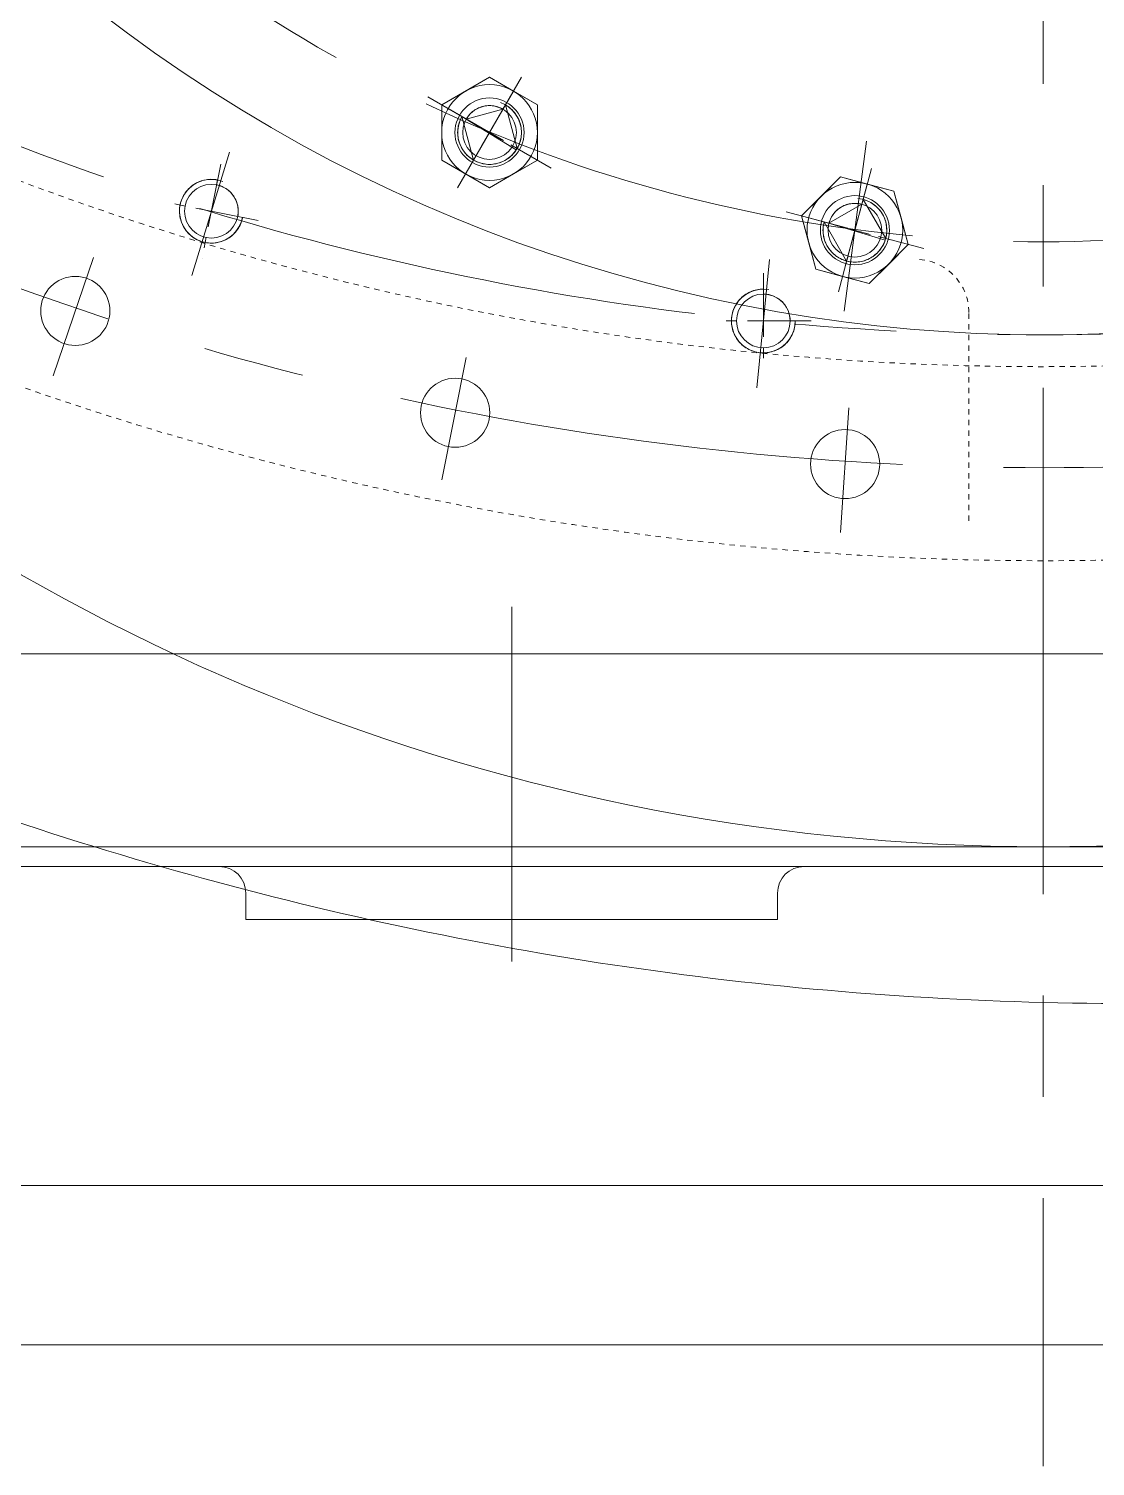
# Model space of a CAD drawing. Header units: inches. Extents: x 0 to 26418, y 0 to 20128.
# Drawn here: x 3872.7 to 4073.3, y 3224 to 3494.4 of the extents above; entities that cross this region are included whole.
import ezdxf

# ---------------------------------------------------------------- set-up
doc = ezdxf.new("R2010")
doc.units = ezdxf.units.IN
doc.header["$MEASUREMENT"] = 0
for name, pattern in [('ACAD_ISO02W100', [15, 12, -3]), ('CENTER', [50.8, 31.75, -6.35, 6.35, -6.35]), ('点画线', [18, 12, -2, 2, -2]), ('虚线', [2, 1, -1])]:
    doc.linetypes.add(name, pattern=pattern)
for name, color, linetype, lineweight in [('CAXA1', 5, 'CENTER', 5), ('中心线层', 5, 'CENTER', 5), ('细实线层', 7, 'Continuous', 5), ('虚线层', 6, 'ACAD_ISO02W100', 5)]:
    doc.layers.add(name, color=color, linetype=linetype, lineweight=lineweight)

msp = doc.modelspace()

# ---------------------------------------------------------------- linework, layer by layer
at = {"color": 7, "lineweight": 5}
for p, q in [((3959.34, 3485.23), (3950.34, 3480.04)), ((3950.34, 3480.04), (3954.84, 3482.64)), ((3954.84, 3482.64), (3959.34, 3485.23)), ((3954.84, 3482.64), (3954.84, 3482.64)), ((3959.34, 3485.23), (3959.34, 3485.23)), ((3959.34, 3485.23), (3963.84, 3482.64)), ((3968.34, 3480.04), (3959.34, 3485.23)), ((3963.84, 3482.64), (3963.84, 3482.64)), ((3963.84, 3482.64), (3968.34, 3480.04)), ((3950.34, 3474.84), (3950.34, 3480.04)), ((3950.34, 3480.04), (3950.34, 3480.04)), ((3950.34, 3480.04), (3950.34, 3469.65)), ((3962.34, 3480.04), (3956.34, 3469.65)), ((3961.87, 3479.22), (3962.34, 3480.04)), ((3962.34, 3480.04), (3964.54, 3471.84)), ((3962.61, 3479.87), (3962.34, 3480.04)), ((3968.34, 3480.04), (3968.34, 3480.04)), ((3968.34, 3480.04), (3968.34, 3474.84)), ((3968.34, 3469.65), (3968.34, 3480.04)), ((3953.86, 3477.28), (3953.74, 3476.99)), ((3954, 3477.57), (3953.86, 3477.28)), ((3954.15, 3477.84), (3954, 3477.57)), ((3956.34, 3469.65), (3954.15, 3477.84)), ((3954.15, 3477.84), (3954.97, 3477.37)), ((3964.38, 3471.57), (3954.15, 3477.84)), ((3954.97, 3477.37), (3961.87, 3479.22)), ((3954.97, 3477.37), (3961.87, 3479.22)), ((3955.11, 3477.59), (3954.97, 3477.37)), ((3955.26, 3477.81), (3955.11, 3477.59)), ((3955.42, 3478.02), (3955.26, 3477.81)), ((3955.59, 3478.22), (3955.42, 3478.02)), ((3955.77, 3478.41), (3955.59, 3478.22)), ((3955.96, 3478.6), (3955.77, 3478.41)), ((3956.16, 3478.77), (3955.96, 3478.6)), ((3956.37, 3478.93), (3956.16, 3478.77)), ((3956.59, 3479.08), (3956.37, 3478.93)), ((3956.82, 3479.22), (3956.59, 3479.08)), ((3957.05, 3479.34), (3956.82, 3479.22)), ((3957.29, 3479.46), (3957.05, 3479.34)), ((3957.53, 3479.56), (3957.29, 3479.46)), ((3957.78, 3479.65), (3957.53, 3479.56)), ((3958.04, 3479.72), (3957.78, 3479.65)), ((3958.29, 3479.78), (3958.04, 3479.72)), ((3958.55, 3479.83), (3958.29, 3479.78)), ((3958.82, 3479.87), (3958.55, 3479.83)), ((3959.08, 3479.89), (3958.82, 3479.87)), ((3959.34, 3479.89), (3959.08, 3479.89)), ((3959.61, 3479.89), (3959.34, 3479.89)), ((3959.87, 3479.87), (3959.61, 3479.89)), ((3960.13, 3479.83), (3959.87, 3479.87)), ((3960.39, 3479.78), (3960.13, 3479.83)), ((3960.65, 3479.72), (3960.39, 3479.78)), ((3960.91, 3479.65), (3960.65, 3479.72)), ((3961.15, 3479.56), (3960.91, 3479.65)), ((3961.4, 3479.46), (3961.15, 3479.56)), ((3961.64, 3479.34), (3961.4, 3479.46)), ((3961.87, 3479.22), (3961.64, 3479.34)), ((3962.87, 3479.7), (3962.61, 3479.87)), ((3963.12, 3479.5), (3962.87, 3479.7)), ((3963.36, 3479.3), (3963.12, 3479.5)), ((3963.59, 3479.08), (3963.36, 3479.3)), ((3963.8, 3478.86), (3963.59, 3479.08)), ((3964.01, 3478.62), (3963.8, 3478.86)), ((3964.2, 3478.37), (3964.01, 3478.62)), ((3964.38, 3478.11), (3964.2, 3478.37)), ((3964.54, 3477.84), (3964.38, 3478.11)), ((3964.69, 3477.57), (3964.54, 3477.84)), ((3964.83, 3477.28), (3964.69, 3477.57)), ((3964.95, 3476.99), (3964.83, 3477.28)), ((3950.34, 3469.65), (3950.34, 3474.84)), ((3950.34, 3474.84), (3950.34, 3474.84)), ((3953.35, 3475.16), (3953.34, 3474.84)), ((3953.34, 3474.84), (3953.35, 3474.53)), ((3953.38, 3475.47), (3953.35, 3475.16)), ((3953.35, 3474.53), (3953.38, 3474.21)), ((3953.42, 3475.78), (3953.38, 3475.47)), ((3953.47, 3476.09), (3953.42, 3475.78)), ((3953.55, 3476.39), (3953.47, 3476.09)), ((3953.64, 3476.7), (3953.55, 3476.39)), ((3953.74, 3476.99), (3953.64, 3476.7)), ((3965.05, 3476.7), (3964.95, 3476.99)), ((3965.14, 3476.39), (3965.05, 3476.7)), ((3965.21, 3476.09), (3965.14, 3476.39)), ((3965.27, 3475.78), (3965.21, 3476.09)), ((3965.31, 3475.47), (3965.27, 3475.78)), ((3965.34, 3475.16), (3965.31, 3475.47)), ((3965.31, 3474.21), (3965.34, 3474.53)), ((3965.34, 3474.84), (3965.34, 3475.16)), ((3965.34, 3474.53), (3965.34, 3474.84)), ((3968.34, 3474.84), (3968.34, 3474.84)), ((3968.34, 3474.84), (3968.34, 3469.65)), ((3953.38, 3474.21), (3953.42, 3473.9)), ((3953.42, 3473.9), (3953.47, 3473.59)), ((3953.47, 3473.59), (3953.55, 3473.29)), ((3953.55, 3473.29), (3953.64, 3472.99)), ((3953.64, 3472.99), (3953.74, 3472.69)), ((3953.74, 3472.69), (3953.86, 3472.4)), ((3953.86, 3472.4), (3954, 3472.12)), ((3954, 3472.12), (3954.15, 3471.84)), ((3954.15, 3471.84), (3954.31, 3471.57)), ((3964.54, 3471.84), (3964.69, 3472.12)), ((3964.69, 3472.12), (3964.83, 3472.4)), ((3964.83, 3472.4), (3964.95, 3472.69)), ((3964.95, 3472.69), (3965.05, 3472.99)), ((3965.05, 3472.99), (3965.14, 3473.29)), ((3965.14, 3473.29), (3965.21, 3473.59)), ((3965.21, 3473.59), (3965.27, 3473.9)), ((3965.27, 3473.9), (3965.31, 3474.21)), ((3954.84, 3467.05), (3950.34, 3469.65)), ((3950.34, 3469.65), (3950.34, 3469.65)), ((3950.34, 3469.65), (3959.34, 3464.45)), ((3954.31, 3471.57), (3954.49, 3471.32)), ((3954.49, 3471.32), (3954.68, 3471.07)), ((3954.68, 3471.07), (3954.88, 3470.83)), ((3954.88, 3470.83), (3955.1, 3470.6)), ((3955.1, 3470.6), (3955.33, 3470.38)), ((3955.33, 3470.38), (3955.57, 3470.18)), ((3955.57, 3470.18), (3955.82, 3469.99)), ((3955.82, 3469.99), (3956.08, 3469.81)), ((3956.08, 3469.81), (3956.34, 3469.65)), ((3956.34, 3469.65), (3956.62, 3469.5)), ((3956.62, 3469.5), (3956.9, 3469.36)), ((3956.9, 3469.36), (3957.19, 3469.24)), ((3957.19, 3469.24), (3957.49, 3469.14)), ((3957.49, 3469.14), (3957.79, 3469.05)), ((3959.34, 3464.45), (3968.34, 3469.65)), ((3960.9, 3469.05), (3961.2, 3469.14)), ((3961.2, 3469.14), (3961.49, 3469.24)), ((3961.49, 3469.24), (3961.78, 3469.36)), ((3961.78, 3469.36), (3962.07, 3469.5)), ((3962.07, 3469.5), (3962.34, 3469.65)), ((3962.34, 3469.65), (3962.61, 3469.81)), ((3962.61, 3469.81), (3962.87, 3469.99)), ((3962.87, 3469.99), (3963.12, 3470.18)), ((3963.12, 3470.18), (3963.36, 3470.38)), ((3963.36, 3470.38), (3963.59, 3470.6)), ((3963.59, 3470.6), (3963.8, 3470.83)), ((3963.8, 3470.83), (3964.01, 3471.07)), ((3968.34, 3469.65), (3963.84, 3467.05)), ((3964.01, 3471.07), (3964.2, 3471.32)), ((3964.2, 3471.32), (3964.38, 3471.57)), ((3968.34, 3469.65), (3968.34, 3469.65)), ((3959.34, 3464.45), (3954.84, 3467.05)), ((3957.79, 3469.05), (3958.1, 3468.97)), ((3958.1, 3468.97), (3958.41, 3468.92)), ((3958.41, 3468.92), (3958.72, 3468.87)), ((3958.72, 3468.87), (3959.03, 3468.85)), ((3959.03, 3468.85), (3959.34, 3468.84)), ((3959.34, 3468.84), (3959.66, 3468.85)), ((3963.84, 3467.05), (3959.34, 3464.45)), ((3959.66, 3468.85), (3959.97, 3468.87)), ((3959.97, 3468.87), (3960.28, 3468.92)), ((3960.28, 3468.92), (3960.59, 3468.97)), ((3960.59, 3468.97), (3960.9, 3469.05)), ((3963.84, 3467.05), (3963.84, 3467.05)), ((4025.38, 3466.5), (4018.03, 3459.15)), ((4021.71, 3462.82), (4025.38, 3466.5)), ((4025.38, 3466.5), (4025.38, 3466.5)), ((4025.38, 3466.5), (4030.4, 3465.15)), ((4035.42, 3463.81), (4025.38, 3466.5)), ((3902.31, 3463.75), (3902.12, 3463.5)), ((3902.51, 3463.99), (3902.31, 3463.75)), ((3902.73, 3464.23), (3902.51, 3463.99)), ((3902.95, 3464.44), (3902.73, 3464.23)), ((3903.19, 3464.65), (3902.95, 3464.44)), ((3903.43, 3464.85), (3903.19, 3464.65)), ((3903.69, 3465.03), (3903.43, 3464.85)), ((3903.96, 3465.19), (3903.69, 3465.03)), ((3904.23, 3465.35), (3903.96, 3465.19)), ((3904.51, 3465.49), (3904.23, 3465.35)), ((3904.8, 3465.61), (3904.51, 3465.49)), ((3905.1, 3465.72), (3904.8, 3465.61)), ((3905.4, 3465.81), (3905.1, 3465.72)), ((3905.7, 3465.89), (3905.4, 3465.81)), ((3906.01, 3465.95), (3905.7, 3465.89)), ((3906.32, 3466), (3906.01, 3465.95)), ((3906.63, 3466.03), (3906.32, 3466)), ((3906.95, 3466.04), (3906.63, 3466.03)), ((3907.26, 3466.03), (3906.95, 3466.04)), ((3907.57, 3466.01), (3907.26, 3466.03)), ((3907.89, 3465.98), (3907.57, 3466.01)), ((3908.2, 3465.92), (3907.89, 3465.98)), ((3908.01, 3464.99), (3908.2, 3465.92)), ((3908.27, 3464.94), (3908.01, 3464.99)), ((3908.01, 3464.99), (3908.01, 3464.99)), ((3908.2, 3465.92), (3908.2, 3465.92)), ((3908.52, 3464.86), (3908.27, 3464.94)), ((3908.77, 3464.78), (3908.52, 3464.86)), ((3909.02, 3464.68), (3908.77, 3464.78)), ((3909.26, 3464.57), (3909.02, 3464.68)), ((3909.49, 3464.45), (3909.26, 3464.57)), ((3909.72, 3464.31), (3909.49, 3464.45)), ((3909.94, 3464.16), (3909.72, 3464.31)), ((3910.15, 3464.01), (3909.94, 3464.16)), ((3910.36, 3463.84), (3910.15, 3464.01)), ((3910.55, 3463.66), (3910.36, 3463.84)), ((3959.34, 3464.45), (3959.34, 3464.45)), ((4030.4, 3465.15), (4030.4, 3465.15)), ((4030.4, 3465.15), (4035.42, 3463.81)), ((4035.42, 3463.81), (4035.42, 3463.81)), ((4035.42, 3463.81), (4036.76, 3458.79)), ((4038.11, 3453.77), (4035.42, 3463.81)), ((3901.14, 3461.21), (3901.09, 3460.9)), ((3901.21, 3461.52), (3901.14, 3461.21)), ((3901.14, 3461.21), (3901.14, 3461.21)), ((3901.29, 3461.82), (3901.21, 3461.52)), ((3901.4, 3462.12), (3901.29, 3461.82)), ((3901.51, 3462.41), (3901.4, 3462.12)), ((3901.64, 3462.69), (3901.51, 3462.41)), ((3901.79, 3462.97), (3901.64, 3462.69)), ((3901.95, 3463.24), (3901.79, 3462.97)), ((3902.12, 3463.5), (3901.95, 3463.24)), ((3910.73, 3463.47), (3910.55, 3463.66)), ((3910.91, 3463.27), (3910.73, 3463.47)), ((3911.07, 3463.06), (3910.91, 3463.27)), ((3911.23, 3462.85), (3911.07, 3463.06)), ((3911.37, 3462.62), (3911.23, 3462.85)), ((3911.5, 3462.39), (3911.37, 3462.62)), ((3911.61, 3462.15), (3911.5, 3462.39)), ((3911.72, 3461.91), (3911.61, 3462.15)), ((3911.81, 3461.66), (3911.72, 3461.91)), ((3911.89, 3461.41), (3911.81, 3461.66)), ((3911.95, 3461.15), (3911.89, 3461.41)), ((3912, 3460.89), (3911.95, 3461.15)), ((4018.03, 3459.15), (4021.71, 3462.82)), ((4021.71, 3462.82), (4021.71, 3462.82)), ((4023.19, 3457.77), (4029.38, 3461.34)), ((4023.19, 3457.77), (4029.38, 3461.34)), ((4026.01, 3461.08), (4025.78, 3460.96)), ((4026.26, 3461.18), (4026.01, 3461.08)), ((4026.51, 3461.27), (4026.26, 3461.18)), ((4026.76, 3461.34), (4026.51, 3461.27)), ((4029.62, 3462.26), (4026.52, 3450.66)), ((4027.02, 3461.4), (4026.76, 3461.34)), ((4027.28, 3461.45), (4027.02, 3461.4)), ((4027.54, 3461.49), (4027.28, 3461.45)), ((4027.8, 3461.51), (4027.54, 3461.49)), ((4028.07, 3461.51), (4027.8, 3461.51)), ((4028.33, 3461.51), (4028.07, 3461.51)), ((4028.6, 3461.49), (4028.33, 3461.51)), ((4028.86, 3461.45), (4028.6, 3461.49)), ((4029.12, 3461.4), (4028.86, 3461.45)), ((4029.38, 3461.34), (4029.12, 3461.4)), ((4029.38, 3461.34), (4029.62, 3462.26)), ((4029.62, 3462.26), (4033.86, 3454.91)), ((4029.92, 3462.17), (4029.62, 3462.26)), ((4030.22, 3462.06), (4029.92, 3462.17)), ((4030.51, 3461.94), (4030.22, 3462.06)), ((4030.79, 3461.81), (4030.51, 3461.94)), ((4031.07, 3461.66), (4030.79, 3461.81)), ((4031.34, 3461.49), (4031.07, 3461.66)), ((4031.6, 3461.31), (4031.34, 3461.49)), ((4031.84, 3461.12), (4031.6, 3461.31)), ((4032.08, 3460.92), (4031.84, 3461.12)), ((3901.05, 3460.59), (3901.03, 3460.27)), ((3901.03, 3460.27), (3901.03, 3459.96)), ((3901.03, 3459.96), (3901.04, 3459.65)), ((3901.04, 3459.65), (3901.07, 3459.33)), ((3901.09, 3460.9), (3901.05, 3460.59)), ((3901.07, 3459.33), (3901.11, 3459.02)), ((3901.11, 3459.02), (3901.17, 3458.71)), ((3901.17, 3458.71), (3901.25, 3458.41)), ((3901.25, 3458.41), (3901.34, 3458.11)), ((3911.98, 3459.05), (3912.03, 3459.31)), ((3912.91, 3458.87), (3911.98, 3459.05)), ((3911.98, 3459.05), (3911.98, 3459.05)), ((3912.04, 3460.63), (3912, 3460.89)), ((3912.03, 3459.31), (3912.06, 3459.58)), ((3912.07, 3460.37), (3912.04, 3460.63)), ((3912.06, 3459.58), (3912.07, 3459.84)), ((3912.08, 3460.1), (3912.07, 3460.37)), ((3912.07, 3459.84), (3912.08, 3460.1)), ((3912.75, 3458.26), (3912.84, 3458.56)), ((3912.84, 3458.56), (3912.91, 3458.87)), ((3912.91, 3458.87), (3912.91, 3458.87)), ((4019.38, 3454.13), (4018.03, 3459.15)), ((4018.03, 3459.15), (4018.03, 3459.15)), ((4018.03, 3459.15), (4020.72, 3449.11)), ((4023.45, 3458.52), (4023.35, 3458.27)), ((4023.57, 3458.75), (4023.45, 3458.52)), ((4023.69, 3458.99), (4023.57, 3458.75)), ((4023.83, 3459.21), (4023.69, 3458.99)), ((4023.98, 3459.43), (4023.83, 3459.21)), ((4024.14, 3459.64), (4023.98, 3459.43)), ((4024.31, 3459.84), (4024.14, 3459.64)), ((4024.5, 3460.03), (4024.31, 3459.84)), ((4024.69, 3460.22), (4024.5, 3460.03)), ((4024.89, 3460.39), (4024.69, 3460.22)), ((4025.1, 3460.55), (4024.89, 3460.39)), ((4025.32, 3460.7), (4025.1, 3460.55)), ((4025.54, 3460.84), (4025.32, 3460.7)), ((4025.78, 3460.96), (4025.54, 3460.84)), ((4032.31, 3460.7), (4032.08, 3460.92)), ((4032.53, 3460.48), (4032.31, 3460.7)), ((4032.73, 3460.24), (4032.53, 3460.48)), ((4032.92, 3459.99), (4032.73, 3460.24)), ((4033.1, 3459.73), (4032.92, 3459.99)), ((4033.27, 3459.46), (4033.1, 3459.73)), ((4033.42, 3459.18), (4033.27, 3459.46)), ((4033.55, 3458.9), (4033.42, 3459.18)), ((4033.67, 3458.61), (4033.55, 3458.9)), ((4033.78, 3458.31), (4033.67, 3458.61)), ((4033.86, 3458.01), (4033.78, 3458.31)), ((4036.76, 3458.79), (4036.76, 3458.79)), ((4036.76, 3458.79), (4038.11, 3453.77)), ((3901.34, 3458.11), (3901.45, 3457.82)), ((3901.45, 3457.82), (3901.58, 3457.53)), ((3901.58, 3457.53), (3901.71, 3457.24)), ((3901.71, 3457.24), (3901.87, 3456.97)), ((3901.87, 3456.97), (3902.04, 3456.7)), ((3902.04, 3456.7), (3902.22, 3456.45)), ((3902.22, 3456.45), (3902.41, 3456.2)), ((3902.41, 3456.2), (3902.62, 3455.97)), ((3902.62, 3455.97), (3902.84, 3455.74)), ((3902.84, 3455.74), (3903.07, 3455.53)), ((3910.86, 3455.43), (3911.1, 3455.63)), ((3911.1, 3455.63), (3911.32, 3455.85)), ((3911.32, 3455.85), (3911.54, 3456.08)), ((3911.54, 3456.08), (3911.74, 3456.32)), ((3911.74, 3456.32), (3911.92, 3456.58)), ((3911.92, 3456.58), (3912.1, 3456.84)), ((3912.1, 3456.84), (3912.26, 3457.11)), ((3912.26, 3457.11), (3912.41, 3457.38)), ((3912.41, 3457.38), (3912.54, 3457.67)), ((3912.54, 3457.67), (3912.65, 3457.96)), ((3912.65, 3457.96), (3912.75, 3458.26)), ((4022.08, 3456.77), (4022.07, 3456.46)), ((4022.07, 3456.46), (4022.08, 3456.15)), ((4022.1, 3457.09), (4022.08, 3456.77)), ((4022.08, 3456.15), (4022.1, 3455.83)), ((4022.14, 3457.4), (4022.1, 3457.09)), ((4022.1, 3455.83), (4022.14, 3455.52)), ((4022.2, 3457.71), (4022.14, 3457.4)), ((4022.27, 3458.01), (4022.2, 3457.71)), ((4026.52, 3450.66), (4022.27, 3458.01)), ((4022.27, 3458.01), (4023.19, 3457.77)), ((4033.78, 3454.61), (4022.27, 3458.01)), ((4023.26, 3458.02), (4023.19, 3457.77)), ((4023.35, 3458.27), (4023.26, 3458.02)), ((4033.94, 3457.71), (4033.86, 3458.01)), ((4034, 3457.4), (4033.94, 3457.71)), ((4034.04, 3457.09), (4034, 3457.4)), ((4034, 3455.52), (4034.04, 3455.83)), ((4034.06, 3456.77), (4034.04, 3457.09)), ((4034.04, 3455.83), (4034.06, 3456.15)), ((4034.07, 3456.46), (4034.06, 3456.77)), ((4034.06, 3456.15), (4034.07, 3456.46)), ((3903.07, 3455.53), (3903.31, 3455.33)), ((3903.31, 3455.33), (3903.56, 3455.14)), ((3903.56, 3455.14), (3903.82, 3454.96)), ((3903.82, 3454.96), (3904.09, 3454.8)), ((3904.09, 3454.8), (3904.37, 3454.66)), ((3904.37, 3454.66), (3904.66, 3454.53)), ((3904.66, 3454.53), (3904.95, 3454.41)), ((3904.95, 3454.41), (3905.25, 3454.31)), ((3905.25, 3454.31), (3905.55, 3454.22)), ((3905.55, 3454.22), (3905.85, 3454.15)), ((3905.85, 3454.15), (3906.16, 3454.1)), ((3906.16, 3454.1), (3906.48, 3454.06)), ((3906.48, 3454.06), (3906.79, 3454.04)), ((3906.79, 3454.04), (3907.1, 3454.04)), ((3907.1, 3454.04), (3907.42, 3454.05)), ((3907.42, 3454.05), (3907.73, 3454.08)), ((3907.73, 3454.08), (3908.04, 3454.13)), ((3908.04, 3454.13), (3908.35, 3454.19)), ((3908.35, 3454.19), (3908.65, 3454.26)), ((3908.65, 3454.26), (3908.95, 3454.36)), ((3908.95, 3454.36), (3909.25, 3454.47)), ((3909.25, 3454.47), (3909.54, 3454.59)), ((3909.54, 3454.59), (3909.82, 3454.73)), ((3909.82, 3454.73), (3910.09, 3454.88)), ((3910.09, 3454.88), (3910.36, 3455.05)), ((3910.36, 3455.05), (3910.61, 3455.23)), ((3910.61, 3455.23), (3910.86, 3455.43)), ((4020.72, 3449.11), (4019.38, 3454.13)), ((4019.38, 3454.13), (4019.38, 3454.13)), ((4022.14, 3455.52), (4022.2, 3455.21)), ((4022.2, 3455.21), (4022.27, 3454.91)), ((4022.27, 3454.91), (4022.36, 3454.61)), ((4022.36, 3454.61), (4022.47, 3454.31)), ((4022.47, 3454.31), (4022.59, 3454.02)), ((4022.59, 3454.02), (4022.72, 3453.74)), ((4022.72, 3453.74), (4022.87, 3453.46)), ((4022.87, 3453.46), (4023.04, 3453.19)), ((4023.04, 3453.19), (4023.21, 3452.93)), ((4023.21, 3452.93), (4023.41, 3452.68)), ((4030.76, 3446.42), (4038.11, 3453.77)), ((4032.73, 3452.68), (4032.92, 3452.93)), ((4032.92, 3452.93), (4033.1, 3453.19)), ((4033.1, 3453.19), (4033.27, 3453.46)), ((4033.27, 3453.46), (4033.42, 3453.74)), ((4033.42, 3453.74), (4033.55, 3454.02)), ((4033.55, 3454.02), (4033.67, 3454.31)), ((4033.67, 3454.31), (4033.78, 3454.61)), ((4033.86, 3454.91), (4033.94, 3455.21)), ((4033.94, 3455.21), (4034, 3455.52)), ((4038.11, 3453.77), (4034.43, 3450.1)), ((4038.11, 3453.77), (4038.11, 3453.77)), ((4023.41, 3452.68), (4023.61, 3452.45)), ((4023.61, 3452.45), (4023.83, 3452.22)), ((4023.83, 3452.22), (4024.05, 3452)), ((4024.05, 3452), (4024.29, 3451.8)), ((4024.29, 3451.8), (4024.54, 3451.61)), ((4024.54, 3451.61), (4024.8, 3451.43)), ((4024.8, 3451.43), (4025.07, 3451.26)), ((4025.07, 3451.26), (4025.35, 3451.11)), ((4025.35, 3451.11), (4025.63, 3450.98)), ((4025.63, 3450.98), (4025.92, 3450.86)), ((4025.92, 3450.86), (4026.21, 3450.75)), ((4026.21, 3450.75), (4026.52, 3450.66)), ((4026.52, 3450.66), (4026.82, 3450.59)), ((4026.82, 3450.59), (4027.13, 3450.53)), ((4027.13, 3450.53), (4027.44, 3450.49)), ((4027.44, 3450.49), (4027.76, 3450.47)), ((4027.76, 3450.47), (4028.07, 3450.46)), ((4028.07, 3450.46), (4028.38, 3450.47)), ((4028.38, 3450.47), (4028.7, 3450.49)), ((4028.7, 3450.49), (4029.01, 3450.53)), ((4029.01, 3450.53), (4029.32, 3450.59)), ((4029.32, 3450.59), (4029.62, 3450.66)), ((4029.62, 3450.66), (4029.92, 3450.75)), ((4029.92, 3450.75), (4030.22, 3450.86)), ((4030.22, 3450.86), (4030.51, 3450.98)), ((4030.51, 3450.98), (4030.79, 3451.11)), ((4030.79, 3451.11), (4031.07, 3451.26)), ((4031.07, 3451.26), (4031.34, 3451.43)), ((4031.34, 3451.43), (4031.6, 3451.61)), ((4031.6, 3451.61), (4031.84, 3451.8)), ((4031.84, 3451.8), (4032.08, 3452)), ((4032.08, 3452), (4032.31, 3452.22)), ((4032.31, 3452.22), (4032.53, 3452.45)), ((4032.53, 3452.45), (4032.73, 3452.68)), ((4025.74, 3447.77), (4020.72, 3449.11)), ((4020.72, 3449.11), (4020.72, 3449.11)), ((4020.72, 3449.11), (4030.76, 3446.42)), ((4030.76, 3446.42), (4025.74, 3447.77)), ((4034.43, 3450.1), (4030.76, 3446.42)), ((4034.43, 3450.1), (4034.43, 3450.1)), ((4008.41, 3444.87), (4008.13, 3444.73)), ((4008.7, 3444.99), (4008.41, 3444.87)), ((4008.99, 3445.09), (4008.7, 3444.99)), ((4009.3, 3445.18), (4008.99, 3445.09)), ((4009.6, 3445.26), (4009.3, 3445.18)), ((4009.91, 3445.31), (4009.6, 3445.26)), ((4010.22, 3445.35), (4009.91, 3445.31)), ((4010.53, 3445.38), (4010.22, 3445.35)), ((4010.85, 3445.39), (4010.53, 3445.38)), ((4010.85, 3444.44), (4010.85, 3445.39)), ((4010.85, 3445.39), (4010.85, 3445.39)), ((4030.76, 3446.42), (4030.76, 3446.42)), ((4005.5, 3442.11), (4005.37, 3441.83)), ((4005.65, 3442.39), (4005.5, 3442.11)), ((4005.82, 3442.65), (4005.65, 3442.39)), ((4005.99, 3442.91), (4005.82, 3442.65)), ((4006.19, 3443.16), (4005.99, 3442.91)), ((4006.39, 3443.4), (4006.19, 3443.16)), ((4006.61, 3443.63), (4006.39, 3443.4)), ((4006.83, 3443.85), (4006.61, 3443.63)), ((4007.07, 3444.05), (4006.83, 3443.85)), ((4007.32, 3444.24), (4007.07, 3444.05)), ((4007.58, 3444.42), (4007.32, 3444.24)), ((4007.85, 3444.58), (4007.58, 3444.42)), ((4008.13, 3444.73), (4007.85, 3444.58)), ((4011.11, 3444.43), (4010.85, 3444.44)), ((4010.85, 3444.44), (4010.85, 3444.44)), ((4011.38, 3444.41), (4011.11, 3444.43)), ((4011.64, 3444.38), (4011.38, 3444.41)), ((4011.9, 3444.33), (4011.64, 3444.38)), ((4012.16, 3444.27), (4011.9, 3444.33)), ((4012.41, 3444.19), (4012.16, 3444.27)), ((4012.66, 3444.1), (4012.41, 3444.19)), ((4012.9, 3444), (4012.66, 3444.1)), ((4013.14, 3443.89), (4012.9, 3444)), ((4013.38, 3443.76), (4013.14, 3443.89)), ((4013.6, 3443.62), (4013.38, 3443.76)), ((4013.82, 3443.47), (4013.6, 3443.62)), ((4014.03, 3443.31), (4013.82, 3443.47)), ((4014.23, 3443.14), (4014.03, 3443.31)), ((4014.42, 3442.96), (4014.23, 3443.14)), ((4014.6, 3442.77), (4014.42, 3442.96)), ((4014.78, 3442.57), (4014.6, 3442.77)), ((4014.94, 3442.36), (4014.78, 3442.57)), ((4015.09, 3442.14), (4014.94, 3442.36)), ((4015.22, 3441.91), (4015.09, 3442.14)), ((4004.86, 3439.7), (4004.85, 3439.39)), ((4004.85, 3439.39), (4004.85, 3439.39)), ((4004.85, 3439.39), (4004.86, 3439.07)), ((4004.88, 3440.01), (4004.86, 3439.7)), ((4004.92, 3440.33), (4004.88, 3440.01)), ((4004.98, 3440.63), (4004.92, 3440.33)), ((4005.05, 3440.94), (4004.98, 3440.63)), ((4005.14, 3441.24), (4005.05, 3440.94)), ((4005.25, 3441.54), (4005.14, 3441.24)), ((4005.37, 3441.83), (4005.25, 3441.54)), ((4015.35, 3441.68), (4015.22, 3441.91)), ((4015.46, 3441.44), (4015.35, 3441.68)), ((4015.57, 3441.2), (4015.46, 3441.44)), ((4015.65, 3440.95), (4015.57, 3441.2)), ((4015.73, 3440.69), (4015.65, 3440.95)), ((4015.79, 3440.44), (4015.73, 3440.69)), ((4015.84, 3440.18), (4015.79, 3440.44)), ((4015.87, 3439.91), (4015.84, 3440.18)), ((4015.89, 3439.65), (4015.87, 3439.91)), ((4015.9, 3439.39), (4015.89, 3439.65)), ((4016.85, 3439.39), (4015.9, 3439.39)), ((4015.9, 3439.39), (4015.9, 3439.39)), ((4016.84, 3439.07), (4016.85, 3439.39)), ((4016.85, 3439.39), (4016.85, 3439.39)), ((4004.86, 3439.07), (4004.88, 3438.76)), ((4004.88, 3438.76), (4004.92, 3438.45)), ((4004.92, 3438.45), (4004.98, 3438.14)), ((4004.98, 3438.14), (4005.05, 3437.83)), ((4005.05, 3437.83), (4005.14, 3437.53)), ((4005.14, 3437.53), (4005.25, 3437.24)), ((4005.25, 3437.24), (4005.37, 3436.95)), ((4005.37, 3436.95), (4005.5, 3436.66)), ((4016.2, 3436.66), (4016.33, 3436.95)), ((4016.33, 3436.95), (4016.45, 3437.24)), ((4016.45, 3437.24), (4016.56, 3437.53)), ((4016.56, 3437.53), (4016.64, 3437.83)), ((4016.64, 3437.83), (4016.72, 3438.14)), ((4016.72, 3438.14), (4016.78, 3438.45)), ((4016.78, 3438.45), (4016.82, 3438.76)), ((4016.82, 3438.76), (4016.84, 3439.07)), ((4005.5, 3436.66), (4005.65, 3436.39)), ((4005.65, 3436.39), (4005.82, 3436.12)), ((4005.82, 3436.12), (4005.99, 3435.86)), ((4005.99, 3435.86), (4006.19, 3435.61)), ((4006.19, 3435.61), (4006.39, 3435.37)), ((4006.39, 3435.37), (4006.61, 3435.14)), ((4006.61, 3435.14), (4006.83, 3434.93)), ((4006.83, 3434.93), (4007.07, 3434.72)), ((4007.07, 3434.72), (4007.32, 3434.53)), ((4007.32, 3434.53), (4007.58, 3434.35)), ((4007.58, 3434.35), (4007.85, 3434.19)), ((4007.85, 3434.19), (4008.13, 3434.04)), ((4008.13, 3434.04), (4008.41, 3433.91)), ((4013.29, 3433.91), (4013.57, 3434.04)), ((4013.57, 3434.04), (4013.85, 3434.19)), ((4013.85, 3434.19), (4014.12, 3434.35)), ((4014.12, 3434.35), (4014.38, 3434.53)), ((4014.38, 3434.53), (4014.62, 3434.72)), ((4014.62, 3434.72), (4014.86, 3434.93)), ((4014.86, 3434.93), (4015.09, 3435.14)), ((4015.09, 3435.14), (4015.31, 3435.37)), ((4015.31, 3435.37), (4015.51, 3435.61)), ((4015.51, 3435.61), (4015.7, 3435.86)), ((4015.7, 3435.86), (4015.88, 3436.12)), ((4015.88, 3436.12), (4016.05, 3436.39)), ((4016.05, 3436.39), (4016.2, 3436.66)), ((4008.41, 3433.91), (4008.7, 3433.78)), ((4008.7, 3433.78), (4008.99, 3433.68)), ((4008.99, 3433.68), (4009.3, 3433.59)), ((4009.3, 3433.59), (4009.6, 3433.52)), ((4009.6, 3433.52), (4009.91, 3433.46)), ((4009.91, 3433.46), (4010.22, 3433.42)), ((4010.22, 3433.42), (4010.53, 3433.39)), ((4010.53, 3433.39), (4010.85, 3433.39)), ((4010.85, 3433.39), (4011.16, 3433.39)), ((4011.16, 3433.39), (4011.48, 3433.42)), ((4011.48, 3433.42), (4011.79, 3433.46)), ((4011.79, 3433.46), (4012.1, 3433.52)), ((4012.1, 3433.52), (4012.4, 3433.59)), ((4012.4, 3433.59), (4012.7, 3433.68)), ((4012.7, 3433.68), (4013, 3433.78)), ((4013, 3433.78), (4013.29, 3433.91)), ((4448.51, 3376.78), (3678.51, 3376.78)), ((4393.52, 3340.49), (3733.52, 3340.49)), ((3748.51, 3336.78), (4328.16, 3336.78)), ((3913.51, 3331.78), (3913.51, 3326.78)), ((4013.51, 3331.78), (4013.51, 3326.78)), ((3913.51, 3326.78), (4013.51, 3326.78)), ((4718.62, 3276.78), (3498.62, 3276.78)), ((4718.62, 3246.78), (3498.62, 3246.78))]:
    msp.add_line(p, q, dxfattribs=at)
for centre, radius in [((4063.52, 3726.75), 386.26), ((3959.34, 3474.84), 9), ((3959.34, 3474.84), 6.5), ((3959.34, 3474.84), 5.05), ((3907.02, 3460.04), 5.05), ((4028.07, 3456.46), 9), ((4028.07, 3456.46), 6.5), ((4028.07, 3456.46), 5.05), ((3881.43, 3441.28), 6.5), ((4010.85, 3439.39), 5.05), ((3952.88, 3422.13), 6.5), ((4026.23, 3412.47), 6.5)]:
    msp.add_circle(centre, radius, dxfattribs=at)
for centre, radius, start, end in [((4063.78, 3976.79), 582.5, 301.35579, 238.58501), ((4063.52, 3726.79), 290, 148.6687, 31.3333), ((3908.51, 3331.78), 5, 0, 90), ((4018.51, 3331.78), 5, 90, 180)]:
    msp.add_arc(centre, radius, start, end, dxfattribs=at)
msp.add_open_spline([(4478.58, 4391.59), (4443.49, 4429.16), (4363.33, 4496.48), (4220.7, 4564.04), (4063.25, 4591.2), (3902.94, 4574.79), (3750.86, 4517.6), (3617.58, 4422.13), (3512.8, 4294.15), (3444.25, 4142.25), (3415.61, 3976.34), (3435.07, 3807.87), (3495.96, 3648.67), (3597.19, 3509.91), (3731.64, 3401.31), (3890.72, 3330.93), (4063.7, 3303.42), (4238.96, 3322.51), (4404.48, 3386.32), (4548.54, 3491.77), (4661.39, 3631.55), (4734.59, 3796.86), (4752.87, 3916.58), (4754.54, 3976.52)], degree=3, knots=[0, 0, 0, 0, 6187.666026, 12450.355458, 18783.77638, 25175.55398, 31622.065679, 38124.713595, 44683.237858, 51298.550922, 57973.870728, 64697.019294, 71462.748657, 78273.501796, 85129.278897, 92030.080145, 98977.285843, 105969.701152, 113006.622999, 120087.951186, 127214.495945, 134386.492849, 141603.663266, 141603.663266, 141603.663266, 141603.663266], dxfattribs=at)
at = {"layer": 'CAXA1', "linetype": 'CENTER', "lineweight": 5, "ltscale": 3}
for p, q in [((4063.51, 4493.62), (4063.51, 3223.97)), ((4030.27, 3473.2), (4026.06, 3441.21)), ((3910.4, 3471.15), (3903.36, 3447.97)), ((3884.84, 3451.33), (3877.29, 3429.09)), ((4011.99, 3450.94), (4009.61, 3426.84)), ((3954.95, 3432.54), (3950.37, 3409.5)), ((4026.92, 3423.06), (4025.38, 3399.62)), ((3963.51, 3385.62), (3963.51, 3318.91))]:
    msp.add_line(p, q, dxfattribs=at)
for radius in [565, 540]:
    msp.add_circle((4063.78, 3976.79), radius, dxfattribs=at)
msp.add_arc((4063.52, 3726.79), 272.5, 148.6693, 31.3334, dxfattribs=at)
at = {"layer": '中心线层', "color": 7, "linetype": '点画线', "lineweight": 5}
for p, q in [((3953.34, 3464.45), (3965.34, 3485.23)), ((3963.84, 3482.64), (3954.84, 3467.05)), ((3947.75, 3481.54), (3970.94, 3468.15)), ((3951.55, 3479.34), (3967.14, 3470.34)), ((3908.78, 3468.87), (3905.27, 3451.21)), ((4024.96, 3444.87), (4031.17, 3468.05)), ((4030.4, 3465.15), (4025.74, 3447.77)), ((3915.85, 3458.28), (3898.2, 3461.79)), ((4015.13, 3459.93), (4041.01, 3452.99)), ((4019.38, 3458.79), (4036.76, 3454.13)), ((4010.85, 3448.39), (4010.85, 3430.39)), ((4019.85, 3439.39), (4001.85, 3439.39))]:
    msp.add_line(p, q, dxfattribs=at)
at = {"layer": '细实线层', "color": 7, "lineweight": 5}
for centre, start, end in [((3959.34, 3474.84), 150, 70), ((3907.02, 3460.04), 68.75, 348.75), ((4028.07, 3456.46), 165, 85), ((4010.85, 3439.39), 80, 0)]:
    msp.add_arc(centre, 6, start, end, dxfattribs=at)
at = {"layer": '虚线层', "color": 7, "linetype": '虚线', "lineweight": 5}
msp.add_line((4049.51, 3401.79), (4049.51, 3440.98), dxfattribs=at)
for centre, radius, start, end in [((4063.25, 3976.79), 546, 236.556, 303.5084), ((4063.78, 3976.79), 582.5, 238.58501, 301.35579), ((4039.51, 3440.98), 10, 0, 85.8154)]:
    msp.add_arc(centre, radius, start, end, dxfattribs=at)

doc.saveas('drawing.dxf')
